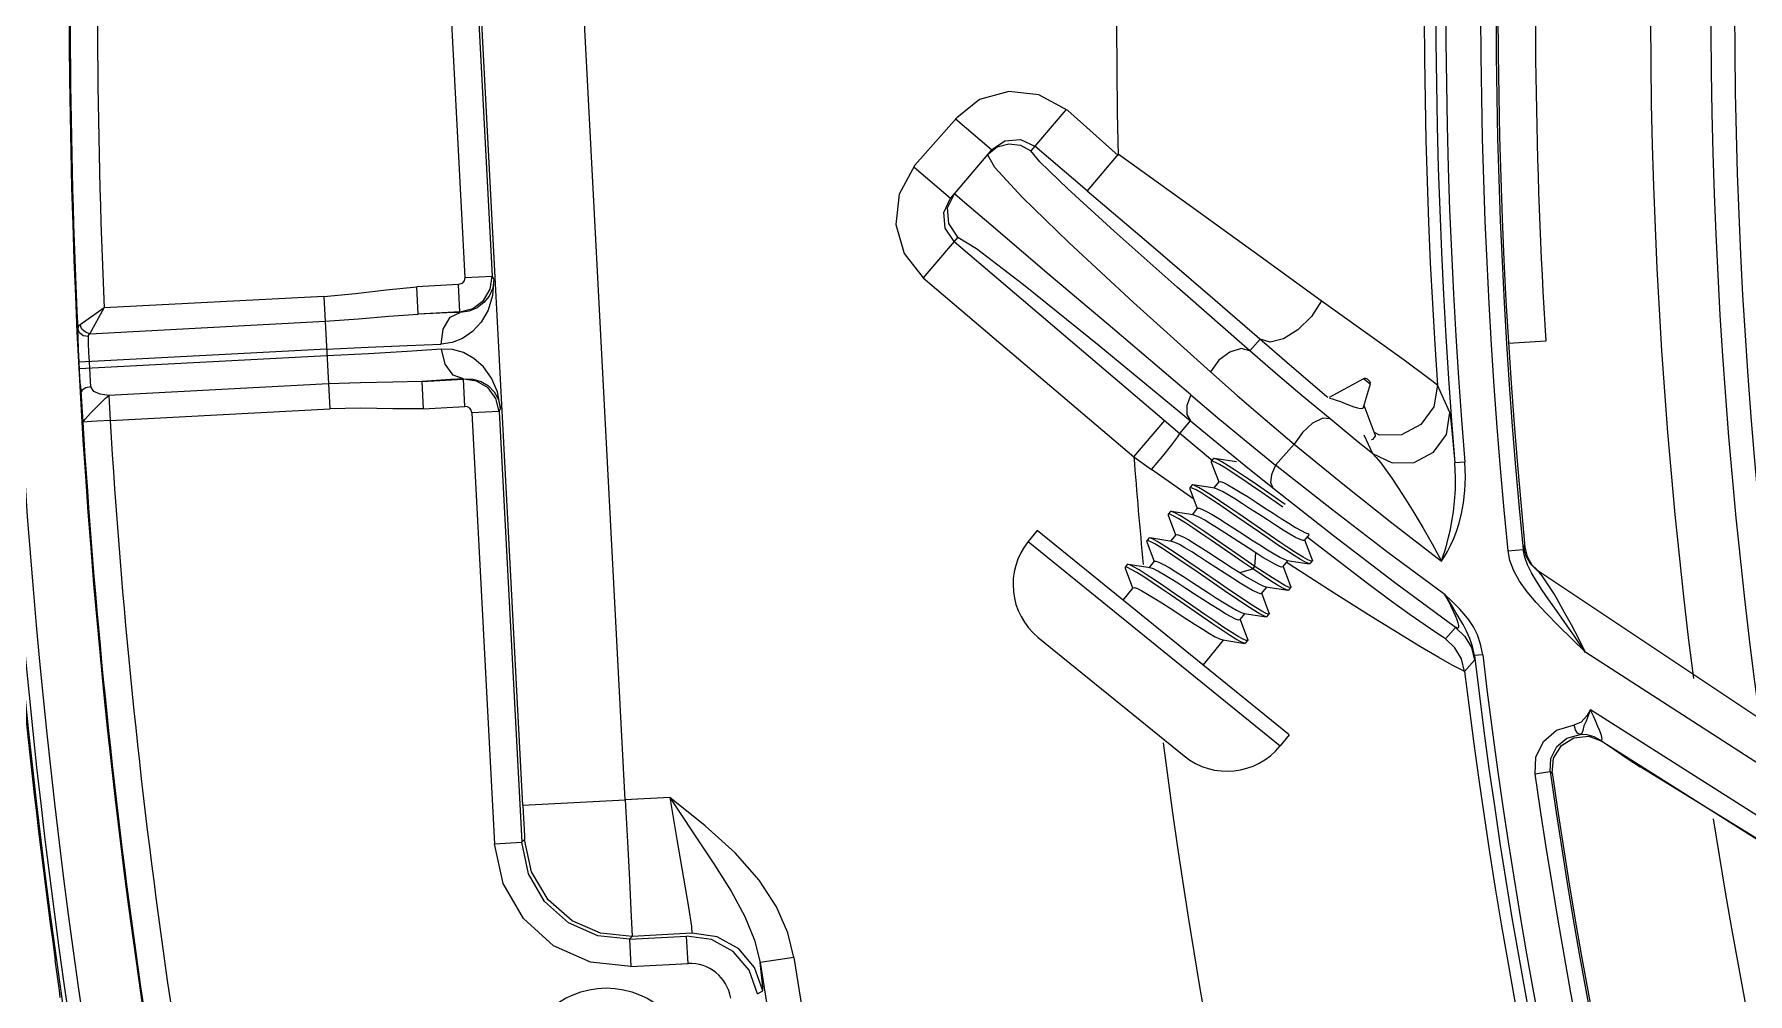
# Model space of a CAD drawing. Header units: metres. Extents: x -367 to 374, y -238 to 224.
# Drawn here: x 348.453 to 348.5031, y 176.7319 to 176.76 of the extents above; entities that cross this region are included whole.
import ezdxf
from ezdxf.enums import TextEntityAlignment as Align

# ---------------------------------------------------------------- set-up
doc = ezdxf.new("R2010")
doc.units = ezdxf.units.M
for name, color, linetype in [('ELE-ALIMENTADORES', 160, 'Continuous'), ('LA_BAU_BASES GERAIS_R00$0$ARQ-XREF-ATT', 8, 'Continuous'), ('LA_BAU_BASES GERAIS_R00$0$BASE', 253, 'Continuous'), ('LA_BAU_BASES GERAIS_R00$0$dutos', 31, 'Continuous')]:
    doc.layers.add(name, color=color, linetype=linetype)
doc.styles.add('LA_BAU_BASES GERAIS_R00$0$R60-125-RS', font='romans.shx', dxfattribs={"height": 0.19})
doc.styles.add('LA_BAU_BASES GERAIS_R00$0$R80-100-RS', font='romans.shx', dxfattribs={"height": 0.203})

# ---------------------------------------------------------------- blocks, each defined once
blk = doc.blocks.new('LA_BAU_BASES GERAIS_R00$0$A$C2E3D5B4E')
at = {"layer": 'LA_BAU_BASES GERAIS_R00$0$dutos', "color": 251}
for p, q in [((-18.27972906354887, -1.212379007843708), (-18.28121351167999, -1.18411921765636)), ((-18.28508907605817, -1.184471626743004), (-18.28442678219835, -1.197083488697615)), ((-18.28429022798002, -1.184429363992137), (-18.28362791783093, -1.197041536118547)), ((-18.28272480321402, -1.21253636258615), (-18.28416513981517, -1.185121203043479)), ((-18.2712460896056, -1.193801292066553), (-18.2700165135393, -1.192411666311443)), ((-18.26899800807405, -1.193345350362677), (-18.27006485995526, -1.19243881535084)), ((-18.26682264208614, -1.19217517271062), (-18.26784716900352, -1.193380882863664)), ((-18.26677029478105, -1.192194863652446), (-18.2652917158664, -1.193514659839536)), ((-18.26899800806734, -1.193345350354036), (-18.27019983796254, -1.194759718763805)), ((-18.26899800806734, -1.193345350354036), (-18.26861436390163, -1.193080227420239)), ((-18.26861436390163, -1.193080227420239), (-18.26814988068293, -1.193042451890221)), ((-18.26814988068293, -1.193042451890221), (-18.26772903724839, -1.193241860009209)), ((-18.26619685484422, -1.194543799929932), (-18.26772903727556, -1.193241860041496)), ((-18.27126668983681, -1.193853183745148), (-18.27019983795742, -1.194759718758803)), ((-18.26890395872272, -1.193865972894571), (-18.26911563362819, -1.193484428768159)), ((-18.26529046178837, -1.193477110787342), (-18.26619685290791, -1.194543801575662)), ((-18.27039955909061, -1.195181127540479), (-18.27019983796254, -1.194759718763805)), ((-18.27028864668102, -1.195043840437563), (-18.27009077889477, -1.1946313730611)), ((-18.26977983215079, -1.194902381507916), (-18.27009077889306, -1.1946313730611)), ((-18.27036186531132, -1.195645616102126), (-18.27039955909061, -1.195181127540479)), ((-18.26998762929054, -1.195899874465056), (-18.27100353898209, -1.197095443486603)), ((-18.27009714207566, -1.196028754123006), (-18.27036186531132, -1.195645616102126)), ((-18.27009714204678, -1.196028754087081), (-18.26348245945724, -1.201649185882331)), ((-18.28461600075298, -1.197293698365854), (-18.28583786597073, -1.197357875085515)), ((-18.28579592700862, -1.198156636418105), (-18.28583786259799, -1.197357862690467)), ((-18.28457404853611, -1.198092471220832), (-18.2846159949645, -1.197293698061628)), ((-18.28442678226804, -1.197083487344287), (-18.28362791783093, -1.19704153612355)), ((-18.28368389795332, -1.197427609246176), (-18.28362791783093, -1.197041536118547)), ((-18.28357819393455, -1.197129175129419), (-18.28362791783093, -1.197041536118547)), ((-18.28357819388702, -1.197129175214457), (-18.28361258695736, -1.197395291929467)), ((-18.27100362907822, -1.197095366928977), (-18.26483275869032, -1.202338934631541)), ((-18.28855802407134, -1.197639734147913), (-18.29499185296686, -1.197977608537883)), ((-18.28855803096144, -1.197639746066386), (-18.28838527116466, -1.20092981696979)), ((-18.29499184538656, -1.197977773497939), (-18.29569929256286, -1.198469407610617)), ((-18.29541187456812, -1.198729705294397), (-18.28851982108881, -1.198367778979616)), ((-18.29541187310951, -1.198729705218), (-18.29499157983958, -1.197977594669453)), ((-18.28457411999523, -1.198092474972952), (-18.28579592372932, -1.19815663624621)), ((-18.28456578447469, -1.198107036763929), (-18.28457411999523, -1.198092474972952)), ((-18.26143150479993, -1.19923551057235), (-18.2611345207124, -1.19888600611074)), ((-18.25276768625918, -1.198950427310763), (-18.25386090912775, -1.199014598241945)), ((-18.28847620517593, -1.199186769379764), (-18.29572499315395, -1.199567281725365)), ((-18.28846643085478, -1.199382759330717), (-18.29571468704671, -1.199763537832212)), ((-18.29570068817884, -1.200015827474715), (-18.29572499076028, -1.199567327737157)), ((-18.29541515481583, -1.199747661727258), (-18.29542544556875, -1.199551698015682)), ((-18.26034832056882, -1.199565370320386), (-18.25917808559666, -1.200569606333545)), ((-18.29568607970953, -1.200256809362315), (-18.29570068817884, -1.200015827474715)), ((-18.29568607970953, -1.200256809362315), (-18.29561748234084, -1.201316163840318)), ((-18.28842351113394, -1.20020177681107), (-18.29485738504684, -1.200539642481715)), ((-18.28569234441511, -1.200126463530239), (-18.28447060553219, -1.200062305663948)), ((-18.28569234299391, -1.200126463455661), (-18.28565039656723, -1.200925236581213)), ((-18.28447060553219, -1.200062305663948), (-18.28446390755846, -1.200046954266043)), ((-18.28408453729708, -1.200118268194444), (-18.28447060550673, -1.200062305604376)), ((-18.28442865907141, -1.200861078785863), (-18.28447060549649, -1.200062305662129)), ((-18.28374924705793, -1.200317675079248), (-18.28408453729708, -1.200118268194444)), ((-18.28351576109105, -1.200630179970346), (-18.28374924705793, -1.200317675079248)), ((-18.25810472251806, -1.200053348560402), (-18.25911368351103, -1.200599512847646)), ((-18.25790975177608, -1.200211642874081), (-18.25811312048938, -1.200895018147264)), ((-18.25790975177608, -1.200211642874081), (-18.25810472251806, -1.200053348560402)), ((-18.25794256684878, -1.200105485646134), (-18.25799408825071, -1.200063656064856)), ((-18.2555785314338, -1.201041682028688), (-18.25594277530672, -1.200236002595545)), ((-18.29485731135571, -1.200539638612725), (-18.29481907934917, -1.201267679187993)), ((-18.29481907925401, -1.201267680274384), (-18.28838527156086, -1.200929843664824)), ((-18.28565039215914, -1.200925234692647), (-18.28442865526176, -1.200861078587138)), ((-18.28341960926593, -1.20100829311076), (-18.28351576109105, -1.200630179970346)), ((-18.28341961283593, -1.201008225309749), (-18.2833793344638, -1.200915995977255)), ((-18.25917808559666, -1.200569606333545), (-18.25915512491474, -1.200589385323099)), ((-18.25813351743227, -1.200910370326881), (-18.25810167017448, -1.200889438997081)), ((-18.25811312048938, -1.200895018147264), (-18.25811465106074, -1.200897970570793)), ((-18.25810167017448, -1.200889438997081), (-18.25809621780263, -1.200881517118603)), ((-18.25809953092141, -1.200849353431011), (-18.25808559493782, -1.200832188514312)), ((-18.25809621780263, -1.200881517118603), (-18.25808563491319, -1.200832202226309)), ((-18.25776552648392, -1.201688103063304), (-18.25808559493782, -1.200832188514312)), ((-18.29536474201859, -1.201300019056987), (-18.29561749447532, -1.201316240492986)), ((-18.29519755361343, -1.201290861079713), (-18.29536474201859, -1.201300019056987)), ((-18.29481907934917, -1.201267679187993), (-18.29519755361343, -1.201290861079713)), ((-18.2834196055378, -1.201008364275538), (-18.28421846997151, -1.201050315496275)), ((-18.28421847013647, -1.201050312358063), (-18.28355617847808, -1.213662132357229)), ((-18.28341961283593, -1.201008225309749), (-18.28275729372785, -1.213620568039175)), ((-18.26483275869202, -1.202338934631541), (-18.26392636174819, -1.201272245237476)), ((-18.26348245945724, -1.201649185882331), (-18.26317016957785, -1.201281668864056)), ((-18.26252833761248, -1.202447775645112), (-18.2634823735176, -1.201649084797452)), ((-18.26068128593124, -1.202581077301772), (-18.26013505077117, -1.20196153491969)), ((-18.25809233813982, -1.201695852923137), (-18.25784546986449, -1.202240734785107)), ((-18.25782733542917, -1.201814294666463), (-18.25776430515612, -1.201736660422455)), ((-18.25551927470849, -1.201560932219024), (-18.25542902650409, -1.202510495509785)), ((-18.26483275869202, -1.202338934631541), (-18.26431335016628, -1.202709821075757)), ((-18.26250281266789, -1.202385954124736), (-18.26256584294083, -1.20246358836738)), ((-18.26247580373001, -1.202381008678174), (-18.26250303045879, -1.202385918790412)), ((-18.2618305765227, -1.202480617137269), (-18.26247579079472, -1.202381010694523)), ((-18.26307835735474, -1.203578136380372), (-18.26431335016628, -1.202709821075757)), ((-18.26256503499985, -1.202491610659479), (-18.26234763942671, -1.203069151601255)), ((-18.25904470925946, -1.203869460464546), (-18.26068128593124, -1.202581077301772)), ((-18.25513965890377, -1.202486374244188), (-18.25542902616417, -1.202510499596599)), ((-18.26313313572643, -1.203162277492254), (-18.26319616599949, -1.203239911734443)), ((-18.26319535509367, -1.203267912982653), (-18.26297793936374, -1.203845493279175)), ((-18.26246092075974, -1.203256961179875), (-18.26310615924649, -1.203157345285206)), ((-18.26248871537393, -1.203252707705985), (-18.26233620917003, -1.203064866164539)), ((-18.26039860084836, -1.203731538103682), (-18.26131213881399, -1.203101060079177)), ((-18.26376334903546, -1.203938850980819), (-18.2638263793101, -1.204016485223462)), ((-18.26373598505108, -1.203933838483124), (-18.26376370056971, -1.203938793965051)), ((-18.26309066013334, -1.204033382057048), (-18.26373588777244, -1.203933853626665)), ((-18.26311901316217, -1.204029044037441), (-18.26296651213818, -1.203841208875644)), ((-18.26124973409003, -1.203664628725789), (-18.26100358623671, -1.20382465353822)), ((-18.26766273920725, -1.204489176204504), (-18.26792431484546, -1.204811358313407)), ((-18.260287486116, -1.210477052234353), (-18.26766273920725, -1.204489176204504)), ((-18.2638263793101, -1.204016485223462), (-18.26382560271691, -1.204044541408336)), ((-18.26382560271691, -1.204044541408336), (-18.26360831087209, -1.204621860887244)), ((-18.26090225042583, -1.204715935010597), (-18.26181283035157, -1.204087365761268)), ((-18.26083966799672, -1.204638199936824), (-18.26175596085181, -1.204005662507541)), ((-18.267924278843, -1.204811387542748), (-18.2605490617525, -1.210799234343256)), ((-18.26439364830264, -1.204715171493888), (-18.2644566785774, -1.204792805737895)), ((-18.26445589823743, -1.204820872336938), (-18.26423860414354, -1.205398199838044)), ((-18.2643663214036, -1.20471016216851), (-18.26439397120225, -1.204715119110176)), ((-18.26372100174399, -1.204809711947007), (-18.26436622288065, -1.204710177507593)), ((-18.26374931086377, -1.20480538026203), (-18.26359681463373, -1.204617551006038)), ((-18.26164313042602, -1.205416305083133), (-18.2625602400808, -1.204783152571679)), ((-18.2615794840882, -1.205339099088803), (-18.26249582059575, -1.204706472534042)), ((-18.26148297398151, -1.205002864469122), (-18.26217092769718, -1.204556287057301)), ((-18.25983413995834, -1.204782302098636), (-18.25969075562932, -1.204605695952239)), ((-18.25960496891639, -1.20535585731858), (-18.25982258626527, -1.204777969697886)), ((-18.25883191198443, -1.2054030198953), (-18.25975896329555, -1.204685211283675)), ((-18.25337694211623, -1.204982117645784), (-18.25343160156683, -1.204942082527111)), ((-18.26502394940928, -1.205491491201144), (-18.26508697968404, -1.205569125443333)), ((-18.26435135249039, -1.205586041766026), (-18.26499656322812, -1.205486501209805)), ((-18.26437960949863, -1.205581717635312), (-18.26422711749808, -1.205393893589815)), ((-18.26263920200745, -1.205134017199441), (-18.26195161266958, -1.205580360175816)), ((-18.26134809931671, -1.205618341863726), (-18.26164313042602, -1.205416305083133)), ((-18.26128506491784, -1.205540909580293), (-18.2615794840882, -1.205339099088803)), ((-18.26126277607739, -1.205144209965226), (-18.26148297398151, -1.205002864469122)), ((-18.26128507355202, -1.205540917660244), (-18.26126286862143, -1.205144292829289)), ((-18.26046444274789, -1.205558644591008), (-18.26031184202282, -1.205370686630147)), ((-18.26012086278445, -1.205580002572503), (-18.26036898499331, -1.205415053592503)), ((-18.26034004358928, -1.205366372346077), (-18.25969486701956, -1.205465889921641)), ((-18.259667285977, -1.205460927599404), (-18.25969486701956, -1.205465889921641)), ((-18.259667285977, -1.205460927599404), (-18.25960425570224, -1.205383293357215)), ((-18.25960494067442, -1.205355932021291), (-18.2596041983395, -1.205383442259233)), ((-18.25387784744794, -1.205088450389383), (-18.25342684768543, -1.205043180195105)), ((-18.25382129773016, -1.205374080170429), (-18.25387243651346, -1.205088503007289)), ((-18.25338331462331, -1.205269639860205), (-18.25342684917462, -1.2050431785662)), ((-18.25322611168667, -1.205456533349377), (-18.25302514258522, -1.205651284666772)), ((-18.2531711965014, -1.205496597871104), (-18.25301857454178, -1.205644406290219)), ((-18.26508697968404, -1.205569125443333), (-18.26508619560752, -1.20559719940519)), ((-18.26508619560752, -1.20559719940519), (-18.26486889722617, -1.206174538704261)), ((-18.26195161266958, -1.205580360175816), (-18.26173156093569, -1.205721611193155)), ((-18.26173151874355, -1.205721502558561), (-18.26134791997617, -1.20561828885792)), ((-18.26134809895291, -1.205618342159312), (-18.26128506867815, -1.205540707915304)), ((-18.26023525318294, -1.206132258681635), (-18.26045289676779, -1.205554315020606)), ((-18.24382184096044, -1.211794824912147), (-18.25302519760032, -1.205651245035085)), ((-18.25295951195881, -1.205715490344289), (-18.25302519018669, -1.205651200170621)), ((-18.26514933058809, -1.206529781325287), (-18.26485742032855, -1.206170236133119)), ((-18.2628154483815, -1.207029671949556), (-18.26373306120126, -1.206396194532488)), ((-18.2610947452996, -1.206334986790523), (-18.26094214435864, -1.20614702856318)), ((-18.26086583287213, -1.206908057217504), (-18.26108318578918, -1.206330652502572)), ((-18.26097030657695, -1.2061427200303), (-18.26032512425115, -1.206242244616703)), ((-18.2602975658474, -1.206237289849184), (-18.26023453557434, -1.206159655605177)), ((-18.26023525076562, -1.206132265075382), (-18.26023446658019, -1.206159834678772)), ((-18.25720198357351, -1.206002295358019), (-18.25540917442186, -1.207326339667077)), ((-18.25564983807953, -1.206481826121205), (-18.25572014244801, -1.206375633511641)), ((-18.26172504826934, -1.207111329505722), (-18.26157249639527, -1.206923431712937)), ((-18.26160094897887, -1.206919079838542), (-18.26095573791986, -1.20701857909188)), ((-18.26092811462399, -1.207013576255292), (-18.26086508434923, -1.206935942012649)), ((-18.2614961098526, -1.207684430906454), (-18.26171348265609, -1.2071069927444)), ((-18.26092811462399, -1.207013576255292), (-18.26095573791986, -1.20701857909188)), ((-18.25540788998023, -1.207327230804083), (-18.25570226172943, -1.207658718755454)), ((-18.26763222901263, -1.207624653891969), (-18.26336235788369, -1.211091309025676)), ((-18.26280089473528, -1.208436447114025), (-18.26220279201948, -1.207699765380482)), ((-18.26223123303123, -1.207695415331898), (-18.26158602813462, -1.207794913284658)), ((-18.26155839569446, -1.207789912334817), (-18.26158602813462, -1.207794913284658)), ((-18.26155839569446, -1.207789912334817), (-18.26149536542152, -1.207712278092629)), ((-18.26149608117373, -1.207684506790599), (-18.2614952424085, -1.207712597427587)), ((-18.2551446884097, -1.208616071466793), (-18.25485065818873, -1.208285922086077)), ((-18.25461730379084, -1.20812701374615), (-18.25485750710118, -1.208155685577537)), ((-18.24367501700624, -1.213171913056783), (-18.2515968413984, -1.208060809226652)), ((-18.24351442991679, -1.214785621476665), (-18.25145970203471, -1.209740264710661)), ((-18.260287486116, -1.210477052234353), (-18.2605490617525, -1.210799234343256)), ((-18.25173351463638, -1.210104469067289), (-18.25192576045981, -1.210183899160882)), ((-18.25171382048848, -1.210436034043312), (-18.25176306586286, -1.210462768412242)), ((-18.25150874213023, -1.210517245102153), (-18.25117793711433, -1.2106438210173)), ((-18.25114886287645, -1.210636739799327), (-18.25117101933517, -1.210625740585499)), ((-18.25114028701978, -1.210646665644333), (-18.25077023530866, -1.210897540073518)), ((-18.25308225074502, -1.211614196193011), (-18.2530557986255, -1.211127643726911)), ((-18.25257603190516, -1.21159267217871), (-18.25253691158377, -1.211158581205552)), ((-18.24506347655893, -1.214452891100507), (-18.25000192475079, -1.211412847486997)), ((-18.25308714277435, -1.21161365442839), (-18.25263842122729, -1.211549905283562)), ((-18.2526384200338, -1.211549905110303), (-18.25257604154751, -1.211592607833779)), ((-18.28272480519274, -1.212536324919427), (-18.27972906360162, -1.212379007841889)), ((-18.27842502096712, -1.212311770732583), (-18.27972906354887, -1.212379007843708)), ((-18.27842512271161, -1.212311154674978), (-18.27822034431847, -1.213537085117594)), ((-18.28355618115222, -1.213662081474638), (-18.28275731671852, -1.213620130252082)), ((-18.28330898997729, -1.214824682582446), (-18.28355617847808, -1.213662132357229)), ((-18.28268100461673, -1.213535358755223), (-18.28275729372785, -1.213620568039175)), ((-18.27960425800575, -1.21645855449259), (-18.27956230678501, -1.217257418929591)), ((-18.27960414383949, -1.216458548496291), (-18.27793162944488, -1.216370718799396)), ((-18.27952794568125, -1.216373780943456), (-18.27960414383949, -1.216458548496291)), ((-18.27778240509019, -1.216282116379887), (-18.27952794568125, -1.216373780943456)), ((-18.27720794226036, -1.216466143529658), (-18.27793162944488, -1.216370718799396)), ((-18.27788967822585, -1.217169583238217), (-18.27793162944829, -1.216370718799396)), ((-18.27656934544029, -1.216812759391075), (-18.27720794226036, -1.216466143529658)), ((-18.2760967331327, -1.217364639032155), (-18.27656934544029, -1.216812759391075)), ((-18.27479082937054, -1.216988992015729), (-18.27577899586072, -1.217141919373887)), ((-18.29630492054275, -1.217959195135506), (-18.29642596984581, -1.217071977485546)), ((-18.27956214088294, -1.217257410217087), (-18.27788970760503, -1.217169584779811)), ((-18.27585194242283, -1.218052281443931), (-18.2760967331327, -1.217364639032155)), ((-18.29627995367116, -1.218161616549139), (-18.29630492054275, -1.217959195135506)), ((-18.27585194242283, -1.218052281443931), (-18.27570277735867, -1.217964501430458))]:
    blk.add_line(p, q, dxfattribs=at)
for points in [[(-18.26677029478105, -1.192194863652446), (-18.26761385242207, -1.191736451763688), (-18.26849833935125, -1.1916355608152), (-18.26935490118876, -1.191878043661461), (-18.2700165135393, -1.192411666311443)], [(-18.26911568610512, -1.193483839251883), (-18.26883229607859, -1.193261631871962), (-18.26849180916668, -1.193168822135419), (-18.2681512172054, -1.193210958634779), (-18.26784716900352, -1.193380882863664)], [(-18.26143150479993, -1.19923551057235), (-18.26356826518463, -1.197363305299575), (-18.26540712823646, -1.19572809140999), (-18.26676533124839, -1.194490322200807), (-18.26758948558427, -1.193698642864717), (-18.26784716900352, -1.193380882863664)], [(-18.2712460896056, -1.193801292066553), (-18.27170551174277, -1.194644349119415), (-18.27180655474388, -1.195528819252729), (-18.27156421902976, -1.196385423309664), (-18.27100362907822, -1.197095366928977)], [(-18.26259090375731, -1.199841998780073), (-18.26484013877848, -1.197817760784517), (-18.26673675269376, -1.196060517905778), (-18.26810334131801, -1.194731288278206), (-18.26890395872272, -1.193865972894571)], [(-18.25934170381549, -1.19776601381426), (-18.26113327420092, -1.196467316700534), (-18.26317209857427, -1.194997889431022), (-18.26529045808741, -1.193477103268094)], [(-18.26316657650625, -1.200519180521212), (-18.26546209362084, -1.198571562308814), (-18.2674371238694, -1.196895568584011), (-18.26888748933311, -1.195663394856808), (-18.26977983215079, -1.194902381507916)], [(-18.26619685484422, -1.194543799929932), (-18.2643385730853, -1.19612781854056), (-18.26259700177206, -1.197622050108009), (-18.26034832056882, -1.199565370320386)], [(-18.26998762929054, -1.195899874465056), (-18.27025599232547, -1.195506597374958), (-18.27028864668102, -1.195043840437563)], [(-18.26998762929054, -1.195899874465056), (-18.2694423021228, -1.196237075179567), (-18.26806637638606, -1.197294786545342), (-18.26584760097626, -1.199080297916851), (-18.26317016957785, -1.201281668864056)], [(-18.28855802407134, -1.197639734147913), (-18.2876258625455, -1.197557343351662), (-18.28673649859445, -1.197443721200841), (-18.28583786597073, -1.197357875085515)], [(-18.28357819388702, -1.197129175214457), (-18.28361595025308, -1.197616176699455), (-18.28374817154008, -1.198038144754435), (-18.28394987009233, -1.198388656369104), (-18.28420322133502, -1.198665542944752), (-18.28449264617063, -1.198866231194359), (-18.2848033309341, -1.198989665014949), (-18.28512217793116, -1.199037352966741)], [(-18.28442678219835, -1.197083488697615), (-18.28444701235003, -1.197182198133476), (-18.28451247278701, -1.19725826484472), (-18.28461600075298, -1.197293698365854)], [(-18.28457404854112, -1.198092471234474), (-18.28419588485497, -1.19799634195823), (-18.28388332414659, -1.197762863002197), (-18.28368389795332, -1.197427609246176)], [(-18.28361258695736, -1.197395291929467), (-18.28371414372464, -1.197626762941297), (-18.28386859889133, -1.197819340861486), (-18.28406683985281, -1.197968405095423), (-18.28430185005004, -1.19806740409075), (-18.2845657844714, -1.198107036763929)], [(-18.2593322352717, -1.197772235093623), (-18.25963166994859, -1.198230229226454), (-18.26002508878389, -1.198620860855669), (-18.260450223568, -1.198883616088722), (-18.26084063395353, -1.198977415257275), (-18.26113451467563, -1.198886011317597)], [(-18.25594264440917, -1.200235894848618), (-18.2562186960738, -1.200018215133866), (-18.25691826541652, -1.199509891705645), (-18.25791491373514, -1.198795332405268), (-18.25934170381549, -1.19776601381426)], [(-18.29569929256286, -1.198469407610617), (-18.29573555192053, -1.198502202070983), (-18.29575757595342, -1.198540797472731), (-18.2957647685497, -1.198585676760729)], [(-18.29541186648805, -1.198729696189446), (-18.29554064743229, -1.198684844345905), (-18.29564193032422, -1.198593124046226), (-18.29569929213619, -1.198469407490109)], [(-18.28851982158017, -1.198367767832849), (-18.28754169423735, -1.198299532859608), (-18.28665113283319, -1.198219643229265), (-18.28579592735719, -1.198156621335499)], [(-18.28456578447469, -1.198107036763929), (-18.28495102705836, -1.198121662526944), (-18.28536207153377, -1.198138235930571), (-18.28579592372932, -1.19815663624621)], [(-18.28512217923333, -1.199037353021311), (-18.28506419119583, -1.198593151705325), (-18.28486133996148, -1.198249446805846), (-18.28456578539272, -1.198107042410982)], [(-18.29572499076028, -1.199567327737157), (-18.29574314807417, -1.199191245888585), (-18.29575677942455, -1.19885262038332), (-18.29576476962416, -1.198585653965608)], [(-18.29545229035716, -1.198816442242958), (-18.29560501588196, -1.198789504157219), (-18.2957166263468, -1.198707077741062), (-18.29576475517081, -1.19858567580394)], [(-18.29545229060204, -1.198816435867855), (-18.29544775917805, -1.19878209838879), (-18.29543398765497, -1.198753462536104), (-18.29541187456812, -1.198729705294397)], [(-18.29542549201415, -1.199551700837389), (-18.29543864234017, -1.199269807846747), (-18.29544788599742, -1.199016184794061), (-18.29545229060204, -1.198816435867855)], [(-18.28847646339943, -1.199186782287768), (-18.28726304007898, -1.199126154832527), (-18.28612223747677, -1.199075334666475), (-18.28512217793116, -1.199037352966741)], [(-18.28511468232864, -1.19918003116544), (-18.28611337479435, -1.199247013354295), (-18.28725340991878, -1.199315968300823), (-18.28846617267709, -1.199382745417722)], [(-18.28446391028012, -1.200046955520691), (-18.28476575213892, -1.199941745386866), (-18.2850060653451, -1.199625485651438), (-18.28511468772092, -1.199180031225012)], [(-18.28337933407965, -1.200916002474685), (-18.28346811730341, -1.200434899447544), (-18.28364335207755, -1.20003023393582), (-18.28387974488578, -1.199703629260682), (-18.28416027954154, -1.199454648588642), (-18.28446895956722, -1.199284987336057), (-18.28479130911637, -1.199194266185884), (-18.28511468232864, -1.19918003116544)], [(-18.26143170438388, -1.199235568137453), (-18.26168948497127, -1.199162109623273), (-18.26202528317617, -1.199266781162976), (-18.26234217550859, -1.199509399151964), (-18.26259090375731, -1.199841998780073)], [(-18.25908661074186, -1.20122589630563), (-18.25990107997541, -1.200546317708074), (-18.2606835770257, -1.199881778589031), (-18.26143152084956, -1.199235489322461)], [(-18.29538137934355, -1.200281615088159), (-18.29539302271621, -1.20011756048342), (-18.29540445153134, -1.199936880492885), (-18.29541515485323, -1.199747661729077)], [(-18.26259124828937, -1.199842109070403), (-18.26180579502659, -1.200534818158019), (-18.26098737351685, -1.201242348069343), (-18.26013928748978, -1.201961704855592)], [(-18.29538138112855, -1.200281590140719), (-18.29552947052696, -1.200315219640004), (-18.29563451064666, -1.200386528041861), (-18.29567157641873, -1.200475658644962)], [(-18.29485738504684, -1.200539642481715), (-18.29510709608587, -1.200501575345413), (-18.2952945614536, -1.200422996238274), (-18.29538137934355, -1.200281615088159)], [(-18.28569235002681, -1.200126464738958), (-18.28653973269115, -1.200153235537243), (-18.28748715552354, -1.200168106687386), (-18.28842350897662, -1.200201815246317)], [(-18.28446390755846, -1.200046954266043), (-18.28484851884036, -1.200072753847678), (-18.2852589804246, -1.200099320690867), (-18.28569234441511, -1.200126463530239)], [(-18.28446391248849, -1.200046954689412), (-18.28419611663344, -1.200058926826557), (-18.28395213988085, -1.200133032348901), (-18.28373984090206, -1.200260506128132), (-18.28356643462598, -1.200435672900937), (-18.28344136976796, -1.200655050654575), (-18.2833793398205, -1.200915932261694)], [(-18.25594277530672, -1.200236002595545), (-18.2560469040784, -1.200867602203004), (-18.25642323783165, -1.201388369667427), (-18.25699186701229, -1.201686386783138), (-18.25763564155534, -1.201699156965503), (-18.2577674775174, -1.201636415430755)], [(-18.29561749447532, -1.201316240492986), (-18.29555224397188, -1.201229521724315), (-18.29538927767908, -1.20105354068636), (-18.29517004618049, -1.200832200636967)], [(-18.29517004618049, -1.200832200636967), (-18.29505412463936, -1.20071998836346), (-18.29495127513462, -1.200621653551195), (-18.29485731054137, -1.200539654133706)], [(-18.28565039215914, -1.200925234692647), (-18.28653715275459, -1.200934254509946), (-18.28746987460761, -1.200913918609047), (-18.28838527156086, -1.200929843664824)], [(-18.26316643823748, -1.20051917678137), (-18.26327711068666, -1.200829030927423), (-18.26327686961429, -1.20109303015596), (-18.26317016951145, -1.201281670264677)], [(-18.26316655327082, -1.200519149411491), (-18.26236898185346, -1.201191566097066), (-18.26154085597364, -1.20187992876771), (-18.2606857076853, -1.20258111657148)], [(-18.25910539938468, -1.200614816593031), (-18.25901454343705, -1.200635216978469), (-18.25890515820561, -1.200671335330014), (-18.25878147996718, -1.200718818433131), (-18.25864773844296, -1.20077258533064), (-18.25851532470688, -1.200825037712264), (-18.25839031217788, -1.200870545040004), (-18.25828183966303, -1.200902329047665), (-18.25819655002067, -1.200916412700906), (-18.25813351743227, -1.200910370326881)], [(-18.26317008363651, -1.201281567777357), (-18.26240147219391, -1.201915150731736), (-18.26159937056468, -1.202568896764376), (-18.26076643140595, -1.203239620077227)], [(-18.25908665864586, -1.20122590115551), (-18.25929778892692, -1.201201777175072), (-18.25959592273352, -1.201351673765373), (-18.2598926680115, -1.201622368126834), (-18.26013933428885, -1.201961632187874)], [(-18.25784543928853, -1.202240539492038), (-18.25825964936257, -1.201904528392049), (-18.25867337815055, -1.201566314898344), (-18.25908661074186, -1.20122589630563)], [(-18.25784546986449, -1.202240734785107), (-18.25726304052284, -1.20251412767783), (-18.25662034466973, -1.202498257368177), (-18.25605466884736, -1.202198935601416), (-18.25568007946822, -1.201676540105098), (-18.2555785314338, -1.201041682028688)], [(-18.2555784102517, -1.201041179934862), (-18.25556715756579, -1.201108124440168), (-18.25554775577541, -1.201278571130558), (-18.25551927470849, -1.201560932219024)], [(-18.26431335025973, -1.202709820361804), (-18.26398859724156, -1.202320233218586), (-18.26372155623005, -1.201988386574328), (-18.26354078608199, -1.201749316546), (-18.26348244732947, -1.201649174675993)], [(-18.26013505077117, -1.20196153491969), (-18.25871108652416, -1.203121680274933), (-18.25727195257639, -1.204263324921783), (-18.25581797970517, -1.205386378204537)], [(-18.25787132651294, -1.201823127755404), (-18.25786081712431, -1.201824194431708), (-18.25782691236259, -1.201814362747598)], [(-18.25776552648392, -1.201688103063304), (-18.25776160314319, -1.201733258654428), (-18.25776413121139, -1.201737099443278)], [(-18.26256584294083, -1.20246358836738), (-18.26256893258562, -1.202472218054197), (-18.26256503499985, -1.202491610659479)], [(-18.26046592429327, -1.203806158038049), (-18.26108268548364, -1.203379877295617), (-18.26138370396711, -1.203172818019709), (-18.26166621310267, -1.202980759353238), (-18.2619220264454, -1.202810371973726), (-18.26214352438865, -1.202667867007392), (-18.26232341101752, -1.20255919490836), (-18.2624568386791, -1.202488313503807), (-18.2625397086465, -1.202458511074553), (-18.26256584294083, -1.20246358836738)], [(-18.26131213881399, -1.203101060079177), (-18.26159486478343, -1.202908843061948), (-18.26185066797211, -1.202738393768584), (-18.26207192716015, -1.202595623853711), (-18.26225253093355, -1.202486183576809), (-18.26238722322501, -1.202413897277154), (-18.26247580373001, -1.202381008678174)], [(-18.25784559846375, -1.202240663904092), (-18.25773581471879, -1.202351060129956), (-18.25760197042348, -1.20251305080518), (-18.25744892875821, -1.202717022153308), (-18.25727810830233, -1.202959605264994), (-18.25708752951709, -1.203243933567762), (-18.25687307542432, -1.203577193438093), (-18.25663322157436, -1.203963649482091), (-18.25637308192518, -1.20439904116364), (-18.25609922768729, -1.204877102203397), (-18.2558229497522, -1.205386204171361)], [(-18.2606857076853, -1.20258111657148), (-18.26080422949144, -1.202857124962691), (-18.2608335991963, -1.203088086134073), (-18.26076633077844, -1.203239497530092)], [(-18.25582310303355, -1.20538627531613), (-18.25577126102701, -1.205236562110429), (-18.25571904590299, -1.205071333209787), (-18.25566625708143, -1.204889051786893), (-18.25561376472979, -1.204687330718286), (-18.25556277138912, -1.204463653823666), (-18.25551480544982, -1.20421548509438), (-18.25547197014203, -1.203940751522794), (-18.25543716995787, -1.203637412465184), (-18.2554141760769, -1.203302215606698), (-18.25540851260018, -1.202926515236129), (-18.25542902302936, -1.202510499334664)], [(-18.25581797970517, -1.205386378204537), (-18.25573233624198, -1.205254784437045), (-18.25564379115633, -1.205105563485347), (-18.25555591060561, -1.204935570349051), (-18.25546969259983, -1.20474218358703), (-18.25538648894633, -1.204522729959251), (-18.2553084693551, -1.204274455015991), (-18.25523846921521, -1.203994549987499), (-18.25518025611427, -1.203679197785902), (-18.2551390822091, -1.203324639803839), (-18.25512224269914, -1.202927689088199), (-18.25513472938792, -1.202486222253071)], [(-18.26319616599949, -1.203239911734443), (-18.26319717644685, -1.20326258393851), (-18.26319535509367, -1.203267912982653)], [(-18.26181283035157, -1.204087365761268), (-18.26211153396957, -1.203882528274505), (-18.26238882157679, -1.203695121721637), (-18.26263548149439, -1.203532486112351), (-18.26284350362801, -1.203401048320472), (-18.26300680066765, -1.203305772340798), (-18.26312197121581, -1.203249449347538), (-18.26318596641374, -1.203234593412333), (-18.26319616599949, -1.203239911734443)], [(-18.26310622138453, -1.203157335605454), (-18.26312181232447, -1.203156771701458), (-18.26313328814933, -1.203162252759)], [(-18.26175596085181, -1.204005662507541), (-18.26204926705702, -1.203804379468863), (-18.26232142323533, -1.203620577254867), (-18.26256769504175, -1.20345806941549), (-18.26277697327123, -1.203325565132388), (-18.26294159039958, -1.203229464954973), (-18.26305751286895, -1.203172442964103), (-18.26310622138453, -1.203157335605454)], [(-18.26116607255085, -1.204022964146304), (-18.26141266008972, -1.203862657393699), (-18.26165369353953, -1.203707383008521), (-18.26187737164264, -1.203566202256923), (-18.26207276473372, -1.203447323459102), (-18.26223797793148, -1.203353185694766), (-18.26236821436032, -1.203288178356331), (-18.26246090318023, -1.203256938677157)], [(-18.26233620917003, -1.203064866164539), (-18.26229371590728, -1.203058968043194), (-18.26220621530945, -1.203089448455728), (-18.26207800613497, -1.203153408512833), (-18.26191262266605, -1.203247567794449), (-18.26171417453531, -1.203368304220646), (-18.26148904173647, -1.203510443648327), (-18.26124973409003, -1.203664628725789)], [(-18.26076643140595, -1.203239620077227), (-18.25898807968952, -1.204640132612155), (-18.25720198357351, -1.206002295358019)], [(-18.26249582059575, -1.204706472534042), (-18.262783359227, -1.204510347884195), (-18.26304695311455, -1.204333472149926), (-18.26327862887183, -1.204182419636879), (-18.26347099125678, -1.204063638612922), (-18.26361767205981, -1.203981450234721), (-18.26371570245124, -1.203938670118703), (-18.26373598505108, -1.203933838483124)], [(-18.26296651213818, -1.203841208875644), (-18.26292445950617, -1.203835227204934), (-18.26283676926425, -1.203865680772822), (-18.26270665809591, -1.203930643539195), (-18.2625413400732, -1.204024848744382), (-18.26234503112926, -1.204144302947668), (-18.26211986171597, -1.20428645634064), (-18.26187770203921, -1.20444248487064), (-18.2616310027413, -1.204602874996169), (-18.2613870246372, -1.204761480669902), (-18.26114734209523, -1.204915883376714), (-18.26092301908022, -1.205057471158568), (-18.26072608520258, -1.205177253880436), (-18.26056099452649, -1.205271233088467), (-18.26043204977952, -1.205335503259619), (-18.26034015199423, -1.20536651115043)], [(-18.26100358623671, -1.20382465353822), (-18.26075572267121, -1.203985785324846), (-18.26051459285236, -1.204141103186146), (-18.26029249317185, -1.204281267235899), (-18.26009748675904, -1.204399902683406), (-18.25993266495004, -1.204493823721066), (-18.25980229894458, -1.204558917804832), (-18.25970988810548, -1.204590162533066)], [(-18.25571498245586, -1.206375820326855), (-18.25738912256691, -1.205134426829488), (-18.25904470925946, -1.203869460464546)], [(-18.2625602400808, -1.204783152571679), (-18.26284674983003, -1.204587569703733), (-18.26310871788394, -1.204411796595366), (-18.26333881822063, -1.204261861903149), (-18.26353033380281, -1.204143313855809), (-18.26367824629506, -1.204060256064793), (-18.2637777119478, -1.204016612946987), (-18.2638263793101, -1.204016485223462)], [(-18.26217092769718, -1.204556287057301), (-18.26238586226179, -1.204418953437369), (-18.26258383629738, -1.204295548091693), (-18.26275731886221, -1.204191876802895), (-18.26290273917994, -1.20411118706005), (-18.26301486504633, -1.204057518100569), (-18.26309064745828, -1.204033365827115)], [(-18.25983413995834, -1.204782302098636), (-18.25987667140294, -1.204788192923559), (-18.25996466648712, -1.204757484938625), (-18.26009407497111, -1.204692823719768), (-18.26025938015198, -1.204598621552748), (-18.26045663439288, -1.204478578042369), (-18.26068146669968, -1.204336622880589), (-18.26092170145819, -1.204181835537099), (-18.26116607255085, -1.204022964146304)], [(-18.2644566785774, -1.204792805737895), (-18.26445984060092, -1.204802628391633), (-18.26445589823743, -1.204820872336938)], [(-18.26237136040231, -1.206125174611032), (-18.26298221000911, -1.205702951209048), (-18.26328008237408, -1.205498107687333), (-18.26356179863399, -1.20530663996368), (-18.26381913971932, -1.205135310914727), (-18.26404099692502, -1.204992799593754), (-18.26422023017938, -1.20488485100276), (-18.26435214291473, -1.204815244719782), (-18.26443259747236, -1.204787354856933), (-18.2644566785774, -1.204792805737895)], [(-18.26229926724227, -1.206053797912034), (-18.26291933464779, -1.20562534128311), (-18.26322030883284, -1.205418264935986), (-18.26350157117656, -1.205227315893069), (-18.26375472050461, -1.205058681210346), (-18.26397464422405, -1.204917275431114), (-18.2641535571679, -1.20480946077322), (-18.2642855892409, -1.204739287239761), (-18.2643663214036, -1.20471016216851)], [(-18.2610947452996, -1.206334986790523), (-18.26113686565066, -1.20634095570648), (-18.26122459284693, -1.20631046881698), (-18.26135463295918, -1.206245533978006), (-18.26151978788641, -1.206151423556264), (-18.2617161277617, -1.20603195396933), (-18.26194124418805, -1.205889836227186), (-18.26218324910428, -1.205733909390062), (-18.26242979427093, -1.205573620438543), (-18.26267395562206, -1.205414894660123), (-18.26291394243515, -1.205260295026335), (-18.26313832978644, -1.205118667733302), (-18.26333512293036, -1.204998970983695), (-18.2635001862111, -1.204905004020645), (-18.26362926565844, -1.204840666964799), (-18.26372099375067, -1.204809701709735)], [(-18.26359681463373, -1.204617551006038), (-18.26355912528459, -1.204610814860814), (-18.26348346200302, -1.204634997512755), (-18.26337119685979, -1.20468875944124), (-18.26322565776707, -1.204769536431456), (-18.26305209649445, -1.204873270558608), (-18.26285409989987, -1.204996700741219), (-18.26263920200745, -1.205134017199441)], [(-18.25969486701956, -1.205465889921641), (-18.25971005721885, -1.205462536419589), (-18.25980438639897, -1.205423040670837), (-18.25994776930497, -1.205343612710465), (-18.26013661141201, -1.205227389745403), (-18.26036352765755, -1.205080090028503), (-18.26062126699799, -1.20490751693859), (-18.26090225042583, -1.204715935010597)], [(-18.2596041983395, -1.205383442259233), (-18.2596424579657, -1.205386399558108), (-18.25973430572708, -1.205348956512069), (-18.25987708361151, -1.205270621569241), (-18.26006587766824, -1.205154878347173), (-18.26029414155266, -1.205006670265618), (-18.26055433610816, -1.204832676373996), (-18.26083966799672, -1.204638199936824)], [(-18.25343160169598, -1.204942082540754), (-18.25343228196425, -1.204953850424033), (-18.25343057697387, -1.204988776902326), (-18.25342684804252, -1.205043176642164)], [(-18.25343160156683, -1.204942082527111), (-18.25336519166456, -1.205213829805132), (-18.25322611168667, -1.205456533349377)], [(-18.25337694211623, -1.204982117645784), (-18.25331040261347, -1.205253897422324), (-18.2531711965014, -1.205496597871104)], [(-18.26499669502846, -1.205486480690695), (-18.26501541066011, -1.205486393969466), (-18.26502424042565, -1.205491443995641)], [(-18.2627505442274, -1.206953405470529), (-18.26335867914281, -1.206533738509449), (-18.26366442622202, -1.206322473252101), (-18.26395847391723, -1.206121031048667), (-18.26423157858494, -1.20593676966854), (-18.26447410846185, -1.205776934406629), (-18.26467960199182, -1.205647546462103), (-18.26484000729442, -1.205554403622216), (-18.26495304804143, -1.205499522241269), (-18.26499669502846, -1.205486480690695)], [(-18.26422711749808, -1.205393893589815), (-18.26418460863624, -1.205387998447065), (-18.26409660020533, -1.205418706680291), (-18.26396704911758, -1.20548344409616), (-18.26380179596322, -1.205577622294811), (-18.26360473727902, -1.205697546645922), (-18.26337993881225, -1.205839478198584), (-18.2631395588661, -1.205994358250962)], [(-18.26046444274789, -1.205558644591008), (-18.26050447409773, -1.205564992699863), (-18.26058587857619, -1.20553778238417), (-18.26070681005979, -1.20547859450852), (-18.26086314799011, -1.205390599968439), (-18.26105049328078, -1.205277504656976), (-18.26126277607739, -1.205144209965226)], [(-18.256302685582, -1.207266963857535), (-18.2567347740644, -1.20696110683474), (-18.25729283501448, -1.206556584474299), (-18.25798791248872, -1.206041787094989), (-18.25883191198443, -1.2054030198953)], [(-18.2535339402566, -1.205975124526674), (-18.25370587062446, -1.205671605579198), (-18.25382129773016, -1.205374080170429)], [(-18.25245807873057, -1.206831696699908), (-18.25267933256021, -1.206518525038689), (-18.25287400990078, -1.206235467482827), (-18.25304337736088, -1.205975215061414), (-18.25318655651449, -1.20573175768294), (-18.25330126699077, -1.20549852566063), (-18.25338331462331, -1.205269639860205)], [(-18.26373306120126, -1.206396194532488), (-18.26402550257524, -1.206195857401042), (-18.26429612530239, -1.20601318909911), (-18.2645397994005, -1.205852822095665), (-18.26474568280298, -1.20572323133382), (-18.2649069671794, -1.20562977081471), (-18.26501931186681, -1.205575901841428), (-18.26507930887533, -1.205564358101753), (-18.26508697968404, -1.205569125443333)], [(-18.26172504826934, -1.207111329505722), (-18.2617675050742, -1.207117234586519), (-18.2618548617337, -1.20708682665844), (-18.26198299092027, -1.207022927749392), (-18.26214834486882, -1.206928799420155), (-18.26234695767266, -1.206807969300087), (-18.26257216515205, -1.206665784283985), (-18.26281152342244, -1.206511566842153), (-18.26305811572308, -1.206351252699903), (-18.26330609056481, -1.206190050111843), (-18.26354710899011, -1.206034808510765), (-18.26376886181981, -1.205894867728773), (-18.26396404261595, -1.205776131953542), (-18.26412874596451, -1.205682288871856), (-18.26425901236746, -1.205617254083961), (-18.26435134823362, -1.205586036312241)], [(-18.2631395588661, -1.205994358250962), (-18.26264892791971, -1.206313324032806), (-18.26240805545228, -1.206468498632319), (-18.26218428496475, -1.206609745316371), (-18.26198863570892, -1.206728787496729), (-18.26182336257284, -1.206822965080107), (-18.26169307301598, -1.206888004143536), (-18.26160100921641, -1.206919156979154)], [(-18.26173156093569, -1.205721611193155), (-18.26152003547304, -1.205854438124049), (-18.26133292961083, -1.205967416690498), (-18.26117646570947, -1.206055531999652), (-18.26105520036469, -1.206114953238), (-18.26097041562628, -1.206142859653653)], [(-18.26032512425115, -1.206242244616703), (-18.26036441729502, -1.206230939538898), (-18.26047355186449, -1.206179172821237), (-18.26063004165837, -1.206088846548198), (-18.26083188519601, -1.205962175921456), (-18.26107358160471, -1.205803486987122), (-18.26134809895291, -1.205618342159312)], [(-18.26023446658019, -1.206159834678772), (-18.26024222505919, -1.206164695242649), (-18.26030195182693, -1.206153332997644), (-18.26041234809713, -1.206100557991874), (-18.26057103362973, -1.206008992019349), (-18.26077383834217, -1.205881523979485), (-18.26101430720973, -1.205723351565382), (-18.26128507355202, -1.205540917660244)], [(-18.256435730676, -1.207893943345141), (-18.25712062188211, -1.207481028470454), (-18.25796135772714, -1.206962577459478), (-18.2589627983333, -1.206329726181309), (-18.26012086278445, -1.205580002572503)], [(-18.25274340349449, -1.206924399038314), (-18.253047038869, -1.206597834428237), (-18.25331179999228, -1.206283349564899), (-18.2535339402566, -1.205975124526674)], [(-18.25160257170853, -1.208060486138208), (-18.25180985844133, -1.207642407515948), (-18.2520132679731, -1.207254574411479), (-18.2522055690564, -1.206908791642661), (-18.25237670179536, -1.206606797702705), (-18.25252289296202, -1.206350608114633), (-18.25265486777414, -1.206139520477507), (-18.25277252173498, -1.205964432963526), (-18.25287446184166, -1.205822260542561), (-18.25295951195881, -1.205715490344289)], [(-18.26485742032855, -1.206170236133119), (-18.26481570281908, -1.206164191788673), (-18.26472885231999, -1.206194191760176), (-18.26459928690474, -1.206258741024328), (-18.26443471905066, -1.206352413737648), (-18.26423869760902, -1.206471615932685), (-18.26401544560338, -1.206612496086734), (-18.26377331098627, -1.206768465321318), (-18.26327946718152, -1.207089513291237)], [(-18.26095573791986, -1.20701857909188), (-18.261030433531, -1.206992363068537), (-18.26116107304631, -1.206923732005805), (-18.26133707428346, -1.206817950074935), (-18.26155171369385, -1.206680410825982), (-18.26180146617696, -1.206514444452466), (-18.262077279972, -1.206327229736132), (-18.26237136040231, -1.206125174611032)], [(-18.26086497512483, -1.206936225542165), (-18.26088491990413, -1.206942088958101), (-18.26095982114123, -1.206918149817909), (-18.26108570334623, -1.206853295641565), (-18.26125810609562, -1.206750442456439), (-18.26147226019953, -1.206613512535284), (-18.26172250377931, -1.206447720920721), (-18.26200109187096, -1.20625875924469), (-18.26229926724227, -1.206053797912034)], [(-18.2602975658474, -1.206237289849184), (-18.26030548517099, -1.206242111220206), (-18.26032512425115, -1.206242244616703)], [(-18.25572008705888, -1.206375576859671), (-18.25563058124055, -1.20654627435141), (-18.25555078702723, -1.206704508177779), (-18.25548083933722, -1.206850308157925), (-18.25542136848105, -1.206983012714943), (-18.25537374088572, -1.207100700147009), (-18.25534025334605, -1.207199125279374), (-18.25532291278591, -1.207272896631082), (-18.25532127550616, -1.207322504593492), (-18.25533550200453, -1.207348377888309), (-18.25536546731973, -1.207349152595896), (-18.25540909024687, -1.207326225681015)], [(-18.25461205658075, -1.208127349011363), (-18.25467632983771, -1.207819721873591), (-18.25476963063386, -1.207545757913238), (-18.2548877429972, -1.207307217158075), (-18.25501991828253, -1.207104966900886), (-18.2551547507569, -1.206936667451544), (-18.2552840181927, -1.206795269474867), (-18.25540478753453, -1.206672906466508), (-18.25551660775784, -1.206564337975294), (-18.25571498245586, -1.206375820326855)], [(-18.25485754911483, -1.208155690611136), (-18.25490896565452, -1.207889006048561), (-18.25498936453243, -1.207650683766303), (-18.25508674625326, -1.207439639229221), (-18.25519144630675, -1.207246630252655), (-18.25529733648295, -1.207063001408812), (-18.25539952814063, -1.2068899024095), (-18.25549304780884, -1.206735019215728), (-18.25564983807953, -1.206481826121205)], [(-18.2614952424085, -1.207712597427587), (-18.26153884342432, -1.207713922097525), (-18.26163270679501, -1.207674248261071), (-18.26177593732746, -1.207595058122195), (-18.26196570488059, -1.207478151580915), (-18.26219801345258, -1.207327164198148), (-18.26246243888727, -1.207150139697831), (-18.2627505442274, -1.206953405470529)], [(-18.26086577798117, -1.206908202457896), (-18.26086191669697, -1.206923696282217), (-18.26086497512483, -1.206936225542165)], [(-18.2515968413984, -1.208060809226652), (-18.25240152010986, -1.207270416011568), (-18.25274340349449, -1.206924399038314)], [(-18.25160258942924, -1.208060549298068), (-18.25192336731823, -1.207587798730117), (-18.25220746674586, -1.207183948824593), (-18.25245807873057, -1.206831696699908)], [(-18.26327946718152, -1.207089513291237), (-18.26304101625226, -1.207243143174026), (-18.26281647002838, -1.207384918259493), (-18.26261799612564, -1.207505687893615), (-18.26245231349753, -1.207600038552926), (-18.26232379779253, -1.20766416129635), (-18.26223130033554, -1.207695501524711)], [(-18.26158602813462, -1.207794913284658), (-18.2616032178222, -1.207790996640313), (-18.26169941668616, -1.207749994949324), (-18.26184506246682, -1.20766883876621), (-18.26203561737395, -1.207551289327682), (-18.26226407102831, -1.207402748331958), (-18.26252663143714, -1.207226746365166), (-18.2628154483815, -1.207029671949556)], [(-18.25570228509923, -1.207658750376766), (-18.25579380152897, -1.207608839840475), (-18.25599134455751, -1.207480537710296), (-18.256302685582, -1.207266963857535)], [(-18.25540788998023, -1.207327230804083), (-18.25513727417376, -1.207590952962789), (-18.25494645543142, -1.2079188284917), (-18.25485065818873, -1.208285922086077)], [(-18.25514468318568, -1.208616070825599), (-18.2552600320322, -1.208564653628116), (-18.25550985571419, -1.2084299331338), (-18.25590028947806, -1.208208442136481), (-18.256435730676, -1.207893943345141)], [(-18.2551446884097, -1.208616071466793), (-18.25523899947132, -1.20825335724038), (-18.25542865209138, -1.207925682881239), (-18.25570226172943, -1.207658718755454)], [(-18.25485756393527, -1.208155207621701), (-18.25485192775193, -1.208225329499498), (-18.25484960374217, -1.208269032861779), (-18.25485065007126, -1.20828592122615)], [(-18.25145970203471, -1.209740264710661), (-18.25157602952686, -1.209922473545419), (-18.25173351463638, -1.210104469067289)], [(-18.25146525116497, -1.209739886819705), (-18.25152712956844, -1.209915033284403), (-18.25158888743067, -1.210072305587516), (-18.25165249015004, -1.210212217826381), (-18.25168332472845, -1.210348071391479), (-18.25171382048848, -1.210436034043312)], [(-18.25146525165621, -1.209739886884279), (-18.25138377830945, -1.209912468963637), (-18.25131172690294, -1.210071237666568), (-18.25124943751473, -1.210215708577095), (-18.25119819201279, -1.210343478596485), (-18.25115921102781, -1.210451947585341), (-18.25113365952939, -1.210540066740293), (-18.25112418880951, -1.210601879551348), (-18.25113094905896, -1.210632457216605), (-18.25114886287645, -1.210636739799327)], [(-18.2530557986255, -1.211127643726911), (-18.25283318782067, -1.21066892116977), (-18.25245336634259, -1.210340312125652), (-18.25192576045981, -1.210183899160882)], [(-18.2526384200338, -1.211549905110303), (-18.2526155060558, -1.211167866662151), (-18.2524390333416, -1.210817620091518), (-18.2521489729304, -1.21057452005806), (-18.2517630560352, -1.210462830844506)], [(-18.25176306586286, -1.210462768412242), (-18.25183970307432, -1.21042750715668), (-18.25189954297468, -1.210328089377242), (-18.25193114844444, -1.210183480024796)], [(-18.25117101874866, -1.210625739932937), (-18.25135474637909, -1.210528226557642), (-18.2515552882594, -1.210473042546425), (-18.2517630560352, -1.210462830844506)], [(-18.25253691158377, -1.211158581205552), (-18.25230897968731, -1.21078860733013), (-18.25194135691606, -1.210559283607097), (-18.25150874213023, -1.210517245102153)], [(-18.25117101904789, -1.210625740362673), (-18.24322390883196, -1.21564455423885), (-18.23519938720835, -1.219964503766448)], [(-18.25077023530866, -1.210897540073518), (-18.25039069339743, -1.211153046010338), (-18.25000193738856, -1.211412867009756)], [(-18.27972903217551, -1.212379627612506), (-18.27966493926215, -1.21360819105729), (-18.27960793870329, -1.214717028458551), (-18.27956353460502, -1.215599015469422), (-18.27953598411466, -1.216169590163815), (-18.27952794365819, -1.216373780824313)], [(-18.27842502096883, -1.212311770736221), (-18.27773598548788, -1.213340558085463), (-18.2771335022835, -1.214247012517887), (-18.27662608682704, -1.215053429112857), (-18.27622451571835, -1.215791212385909), (-18.27593958105979, -1.216483979946759), (-18.27577898949085, -1.21714206903215)], [(-18.27479089784106, -1.216988995839245), (-18.27496857572123, -1.216268767008557), (-18.27530102832384, -1.215509836237914), (-18.27581091404375, -1.214724913520229), (-18.27650984177592, -1.213930885079378), (-18.27739070928214, -1.213133930406627), (-18.27842502096712, -1.212311770732583)], [(-18.28272480321402, -1.21253636258615), (-18.28270535733429, -1.212919400436192), (-18.28269041371357, -1.213239467816209), (-18.28268185643105, -1.21345542927719), (-18.28268100461673, -1.213535358755223)], [(-18.27960420193324, -1.21645855154128), (-18.2805375672616, -1.216360608352431), (-18.28139499707697, -1.215979052026967), (-18.28209254573244, -1.215351225646089), (-18.28256195818483, -1.214538562460973), (-18.28275731672875, -1.213620129927392)], [(-18.27952789014591, -1.216373780732454), (-18.28045655063431, -1.216276995555461), (-18.28128646660264, -1.215914716727355), (-18.28198554155404, -1.215303471425329), (-18.28247362091804, -1.214484325638011), (-18.2826810049346, -1.213535359110381)], [(-18.27822034431847, -1.213537085117594), (-18.27788037355253, -1.215515848047914), (-18.27779274943862, -1.216080523794687), (-18.27778241015267, -1.216282116634545)], [(-18.27956214088294, -1.217257410217087), (-18.28074319370705, -1.217133614340753), (-18.28182960045763, -1.216650561842641), (-18.28271403751091, -1.215854828683121), (-18.28330898997729, -1.214824682582446)], [(-18.27570277735867, -1.217964501430458), (-18.27594250263837, -1.217285186335346), (-18.27640100511462, -1.216740064050271), (-18.27704228013408, -1.216383072577798), (-18.27778206297887, -1.216282101190416)], [(-18.27570277689802, -1.217964510127956), (-18.27570022419354, -1.217864694674688), (-18.27572614954204, -1.217587748191079), (-18.27577897515482, -1.217142053146006)]]:
    blk.add_lwpolyline(points, dxfattribs=at)
blk.add_circle((-18.28028394617081, -1.220384323330734), 0.002499986391568378, dxfattribs=at)
for centre, radius, start, end in [((-18.09466975517489, -1.189107552631128), 0.1706766452543957, 154.4462073184842, 181.4796015180978), ((-18.09466975517489, -1.189107552631128), 0.1613170238875081, 156.7889728728179, 184.7658846450688), ((-18.09466975517489, -1.189107552631128), 0.1610249339747126, 156.7905330371185, 184.765977932278), ((-18.09466975517489, -1.189107552631128), 0.1616563787858307, 156.9312869722118, 183.9473338978601), ((-18.09466975517489, -1.189107552631128), 0.1600061888176485, 158.0873418617064, 185.7322151448251), ((-18.09466975517489, -1.189107552631128), 0.1595548766036322, 158.0858086051714, 185.7320015978999), ((-18.09466975517489, -1.189107552631128), 0.1594991318143624, 158.0983991710197, 185.7119687149457), ((-18.09466975517489, -1.189107552631128), 0.1550344239350705, 158.8745401253761, 187.3066242856675), ((-18.09466975517489, -1.189107552631128), 0.1532666650701395, 159.4505119177258, 187.8484865082212), ((-18.09466975517489, -1.189107552631128), 0.1525695896359621, 159.5896382691326, 188.105503592944), ((-18.09466975517489, -1.189107552631128), 0.2036524809364518, 173.4240995213677, 192.5879895928577), ((-18.09466975517489, -1.189107552631128), 0.2035282851901744, 173.4241194281574, 192.5879697834904), ((-18.09466975517489, -1.189107552631128), 0.2031256884124901, 173.4018910459691, 192.6502416972924), ((-18.09466975517489, -1.189107552631128), 0.2013463135974872, 173.4020456127495, 192.6516245854617), ((-18.09466975517489, -1.189107552631128), 0.2013182536199233, 173.4020456127495, 182.698493604808), ((-18.09466975517489, -1.189107552631128), 0.2005183798183982, 173.4018845151481, 182.5353419545764), ((-18.09450639751356, -1.189113389892725), 0.1585667141016006, 172.350284901198, 183.5567545547622), ((-18.09466975517489, -1.189107552631128), 0.2036849999761441, 178.1208835345948, 187.8912055975288), ((-18.25805711852377, -1.200141290307499), 9.999945498273884e-05, 50.92728512296278, 118.425629483101), ((-18.25800559712354, -1.200183119890596), 9.999945498273884e-05, 343.4289407583373, 50.92728512296278), ((-18.28441818419935, -1.201060793926615), 0.0001999868927308899, 3.004290940424492, 93.00126604333015), ((-18.09466975517489, -1.189107552631128), 0.2013182536199233, 183.4767406560873, 192.6516245854617), ((-18.09466975517489, -1.189107552631128), 0.2005183798183982, 183.4767473648049, 192.6518206955738), ((-18.09466975517489, -1.189107552631128), 0.1706766452543957, 184.4462073420729, 185.5059393347487), ((-18.26637162998338, -1.206071963794045), 0.001999989113254703, 140.9272851179119, 230.9272850863074), ((-18.09466975517489, -1.189107552631128), 0.1613162956318721, 186.7811018180587, 211.9000886911751), ((-18.09466975517489, -1.189107552631128), 0.1610718744915058, 186.7815731173217, 211.898914578356), ((-18.09466975517489, -1.189107552631128), 0.1616563787858307, 186.9312869683671, 211.0897270504387), ((-18.09466975517489, -1.189107552631128), 0.1706766452543957, 187.2713177295467, 209.3673597604939), ((-18.26210174661458, -1.209538628863982), 0.001999989113254703, 230.9272851545499, 320.9272851179119), ((-18.09466975517489, -1.189107552631128), 0.1600052579248156, 188.0862470800062, 212.8372545675801), ((-18.09466975517489, -1.189107552631128), 0.1595548766002322, 188.0858086169489, 212.8387359019313), ((-18.09466975517489, -1.189107552631128), 0.1594991318143624, 188.098399159091, 212.819839311075), ((-18.09466975517489, -1.189107552631128), 0.1550344239350705, 188.8415770504475, 214.3805951266217), ((-18.09466975517489, -1.189107552631128), 0.18226622295858, 188.7991354835386, 203.6905077721453), ((-18.27782666238068, -1.218367833624313), 0.00119989902020692, 9.076584696341545, 93.01180974952744), ((-18.09466975517489, -1.189107552631128), 0.1832661528509593, 188.7991694951784, 203.6906792868039)]:
    blk.add_arc(centre, radius, start, end, dxfattribs=at)
blk = doc.blocks.new('LA_BAU_BASES GERAIS_R00')
at = {"layer": 'LA_BAU_BASES GERAIS_R00$0$ARQ-XREF-ATT'}
blk.add_blockref('LA_BAU_BASES GERAIS_R00$0$A$C2E3D5B4E', (366.75, 177.95), dxfattribs=at)
at = {"layer": 'LA_BAU_BASES GERAIS_R00$0$BASE', "style": 'LA_BAU_BASES GERAIS_R00$0$R60-125-RS'}
for p in [(242.7815727361595, 218.919159373358), (358.6365727361596, 192.964159373358)]:
    blk.add_attdef('S', text='', height=0.19, rotation=90, dxfattribs=at).set_placement(p, align=Align.MIDDLE_CENTER)
at = {"layer": 'LA_BAU_BASES GERAIS_R00$0$BASE', "style": 'LA_BAU_BASES GERAIS_R00$0$R80-100-RS'}
blk.add_attdef('ACESSO', text='', height=0.203, dxfattribs=at).set_placement((365.922255870473, 191.9868442639211), align=Align.TOP_CENTER)
at = {"layer": 'LA_BAU_BASES GERAIS_R00$0$BASE', "style": 'LA_BAU_BASES GERAIS_R00$0$R60-125-RS'}
blk.add_attdef('S', text='', height=0.19, dxfattribs=at).set_placement((266.114159373358, 180.9134272638404), align=Align.MIDDLE_CENTER)

msp = doc.modelspace()

# ---------------------------------------------------------------- block references
at = {"layer": 'ELE-ALIMENTADORES', "color": 2}
msp.add_blockref('LA_BAU_BASES GERAIS_R00', (0, 0), dxfattribs=at)

doc.saveas('drawing.dxf')
